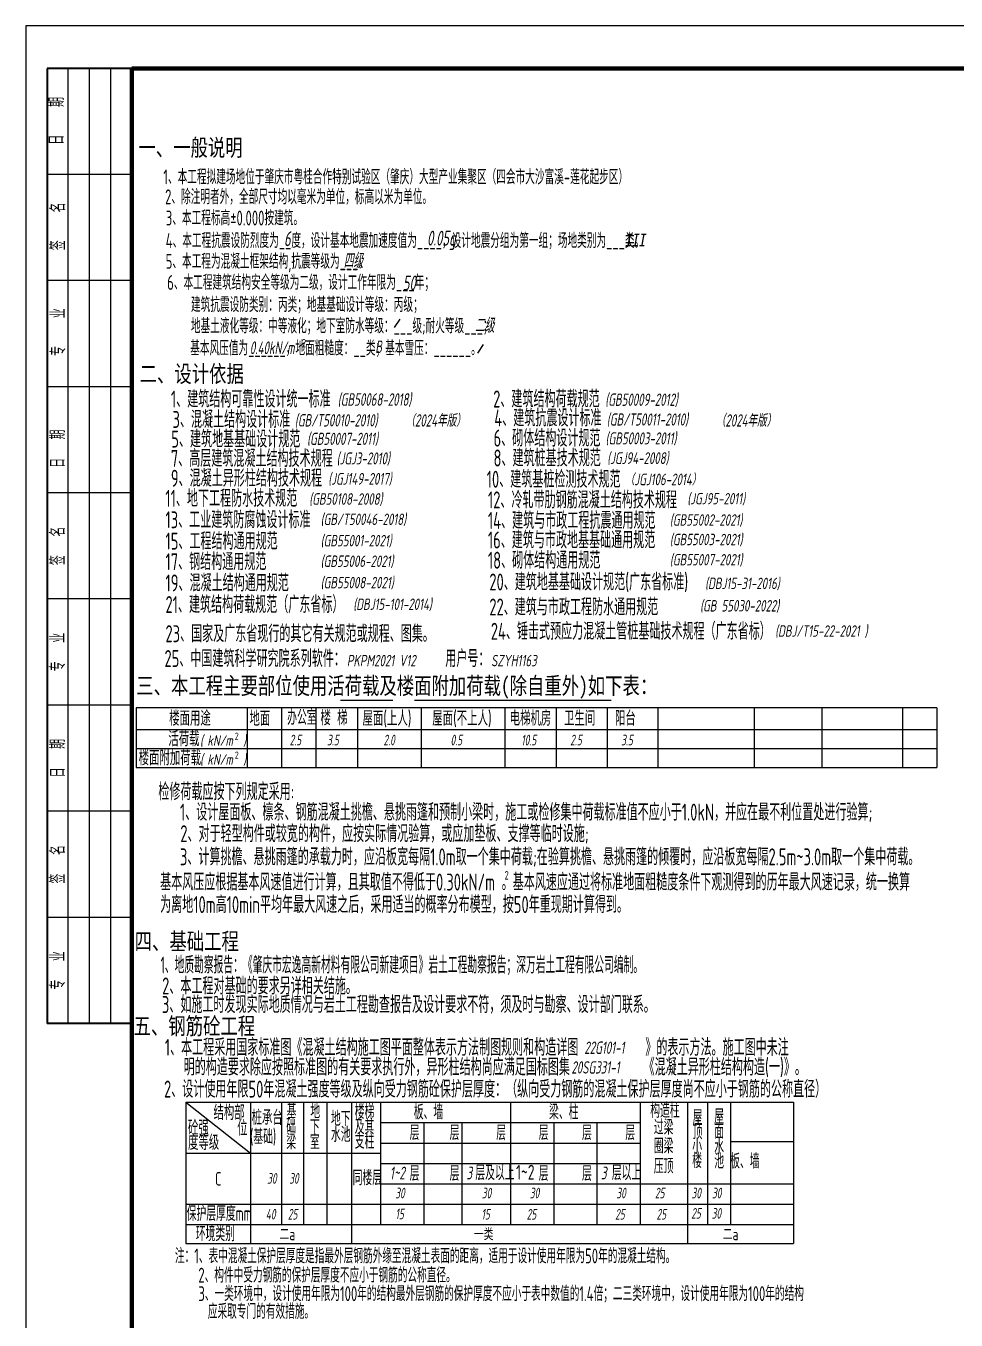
# Model space of a CAD drawing. Extents: x 3968514 to 5230306, y -516551 to -228246.
# Drawn here: x 4070255 to 4092173, y -330640 to -300153 of the extents above; entities that cross this region are included whole.
import ezdxf

# ---------------------------------------------------------------- set-up
doc = ezdxf.new("R2010")
doc.units = 0
doc.header["$LTSCALE"] = 1000
doc.header["$MEASUREMENT"] = 0
doc.layers.add('FRAME', color=3, linetype='Continuous', lineweight=18)
for name, color, linetype in [('PUB_TEXT', 7, 'Continuous'), ('PUB_TITLE', 4, 'Continuous'), ('表格', 3, 'Continuous')]:
    doc.layers.add(name, color=color, linetype=linetype)
doc.styles.add('DXFS', font='txt.shx', dxfattribs={"width": 0.7, "bigfont": 'dxfs.shx'})
doc.styles.add('TSSD_CHINA', font='tssdeng.shx', dxfattribs={"width": 0.7, "bigfont": 'tssdchn.shx'})
doc.styles.add('TSSD_Norm', font='tssdeng.shx', dxfattribs={"width": 0.7, "bigfont": 'hztxt.shx'})
doc.styles.add('TSSD_REIN', font='Tssdeng.shx', dxfattribs={"width": 0.7, "bigfont": 'hztxt.shx'})
doc.styles.add('宋体', font='', dxfattribs={"width": 0.8})
doc.styles.add('黑体', font='simhei.ttf', dxfattribs={"width": 0.8, "height": 0.2})
doc.styles.get('宋体').set_extended_font_data('SimSun')

# ---------------------------------------------------------------- blocks, each defined once
blk = doc.blocks.new('A$C0B803521')
at = {"layer": 'FRAME', "lineweight": 18}
for p, q in [((-100043, 93652), (-100043, 34252)), ((-15943, 93652), (-100043, 93652))]:
    blk.add_line(p, q, dxfattribs=at)
at = {"layer": 'FRAME', "lineweight": 35}
for p, q in [((-97543, 92652), (-99543, 92652)), ((-99543, 92652), (-99543, 70152))]:
    blk.add_line(p, q, dxfattribs=at)
at = {"layer": 'FRAME', "lineweight": 140}
for p, q in [((-97543, 92652), (-97543, 35252)), ((-16943, 92652), (-97543, 92652))]:
    blk.add_line(p, q, dxfattribs=at)
at = {"layer": 'FRAME', "lineweight": 18}
for points in [[(-99043, 70152), (-99043, 92652)], [(-98543, 70152), (-98543, 92652)], [(-98043, 70152), (-98043, 92652)], [(-97543, 90152), (-99543, 90152)], [(-97543, 87652), (-99543, 87652)], [(-97543, 85152), (-99543, 85152)], [(-97543, 82652), (-99543, 82652)], [(-97543, 80152), (-99543, 80152)], [(-97543, 77652), (-99543, 77652)], [(-97543, 75152), (-99543, 75152)], [(-97543, 72652), (-99543, 72652)]]:
    blk.add_lwpolyline(points, dxfattribs=at)
at = {"layer": 'FRAME', "lineweight": 35}
blk.add_lwpolyline([(-97543, 70152), (-99543, 70152)], dxfattribs=at)
at = {"layer": 'FRAME', "char_height": 350, "attachment_point": 5, "rotation": 90, "style": 'DXFS'}
for s, insert, width in [('日   期', (-99319, 91415), 1350.55), ('签   名   ', (-99289, 88930), 1430.08), ('专   业', (-99284, 86439), 1489.43), ('日  期', (-99293, 83691), 1132.5), ('签  名   ', (-99293, 81402), 1185), ('专  业', (-99293, 78902), 1132.5), ('日  期', (-99293, 76402), 1132.5), ('签  名   ', (-99293, 73902), 1185)]:
    blk.add_mtext(s, dxfattribs=dict(at, insert=insert, width=width))
at = {"layer": 'FRAME', "lineweight": 18, "insert": (-99293, 71402), "char_height": 350, "width": 1132.5, "attachment_point": 5, "rotation": 90, "style": 'DXFS'}
blk.add_mtext('专  业', dxfattribs=at)

msp = doc.modelspace()

# ---------------------------------------------------------------- linework, layer by layer
at = {"color": 0, "ltscale": 100}
msp.add_line((4086855.36209, -326435.1327), (4088342.39196, -326435.1327), dxfattribs=at)
at = {"layer": 'PUB_TEXT', "color": 4}
for p, q in [((4078936.44889, -307261.85255), (4079069.69817, -307062.19061)), ((4080903.5477, -307861.15164), (4081036.79698, -307661.4897))]:
    msp.add_line(p, q, dxfattribs=at)
at = {"layer": 'PUB_TEXT'}
msp.add_line((4074019.97573, -328836.47484), (4088342.39196, -328836.47484), dxfattribs=at)
at = {"layer": 'PUB_TITLE', "color": 4, "const_width": 35}
for points in [[(4077665.55358, -316040.26921), (4078902.49086, -316040.26921)], [(4079408.84242, -316040.26921), (4084046.69463, -316040.26921)]]:
    msp.add_lwpolyline(points, dxfattribs=at)
at = {"layer": '表格'}
for p, q in [((4072850.71571, -316216.53996), (4072850.71571, -317620.21561)), ((4091718.57373, -316216.53996), (4072850.71571, -316216.53996)), ((4075467.83378, -316216.53996), (4075467.83378, -317620.21561)), ((4076273.91192, -316216.53996), (4076273.91192, -317620.21561)), ((4077087.13363, -316216.53996), (4077087.13363, -317620.21561)), ((4078071.22956, -316216.53996), (4078071.22956, -317620.21561)), ((4079571.22956, -316216.53996), (4079571.22956, -317620.21561)), ((4081541.0292, -316216.53996), (4081541.0292, -317620.21561)), ((4082746.89809, -316216.53996), (4082746.89809, -317620.21561)), ((4083946.89809, -316216.53996), (4083946.89809, -317620.21561)), ((4085146.89809, -316216.53996), (4085146.89809, -317620.21561)), ((4087414.96735, -316216.53996), (4087414.96735, -317620.21561)), ((4089009.0761, -316216.53996), (4089009.0761, -317620.21561)), ((4090906.88541, -316216.53996), (4090906.88541, -317620.21561)), ((4091718.57373, -316216.53996), (4091718.57373, -317620.21561)), ((4072850.71571, -316726.53996), (4091718.57373, -316726.53996)), ((4072850.71571, -317173.21561), (4091718.57373, -317173.21561)), ((4072850.71571, -317620.21561), (4091718.57373, -317620.21561)), ((4074019.97573, -325508.54483), (4074019.97573, -328836.47484)), ((4074019.97573, -325508.54483), (4075549.97573, -326708.54483)), ((4074019.97573, -325508.54483), (4088342.39196, -325508.54483)), ((4075549.97573, -325508.54483), (4075549.97573, -328836.47484)), ((4076277.08926, -325508.54483), (4076277.08926, -328388.54483)), ((4076796.51096, -325508.54483), (4076796.51096, -328388.54483)), ((4077344.2028, -325508.54483), (4077344.2028, -328388.54483)), ((4077929.97573, -325508.54483), (4077929.97573, -328836.47484)), ((4078609.97573, -325508.54483), (4078609.97573, -328388.54483)), ((4081670.82573, -325508.54483), (4081670.82573, -328388.54483)), ((4084730.82573, -325508.54483), (4084730.82573, -328388.54483)), ((4085844.26419, -325508.54483), (4085844.26419, -328836.47484)), ((4086316.96162, -325508.54483), (4086316.96162, -328388.54483)), ((4086855.36209, -325508.54483), (4086855.36209, -328388.54483)), ((4088342.39196, -325508.54483), (4088342.39196, -328836.47484)), ((4078609.97573, -325988.54483), (4084730.82573, -325988.54483)), ((4079630.82573, -325988.54483), (4079630.82573, -328388.54483)), ((4080527.57474, -325988.54483), (4080527.57474, -328388.54483)), ((4082690.82573, -325988.54483), (4082690.82573, -328388.54483)), ((4083710.82573, -325988.54483), (4083710.82573, -328388.54483)), ((4078609.97573, -326468.54483), (4084730.82573, -326468.54483)), ((4074019.97573, -326708.54483), (4078609.97573, -326708.54483)), ((4078609.97573, -326948.54483), (4084730.82573, -326948.54483)), ((4078609.97573, -327428.54483), (4084730.82573, -327428.54483)), ((4084730.82573, -327426.24608), (4088342.39196, -327426.24608)), ((4074019.97573, -327908.54483), (4088342.39196, -327908.54483)), ((4074019.97573, -328388.54483), (4088342.39196, -328388.54483))]:
    msp.add_line(p, q, dxfattribs=at)

# ---------------------------------------------------------------- block references
msp.add_blockref('A$C0B803521', (4170297.64127, -393805.3043))

# ---------------------------------------------------------------- texts
at = {"layer": 'PUB_TEXT', "style": 'TSSD_Norm'}
for s, height, width, p in [('1、本工程拟建场地位于肇庆市粤桂合作特别试验区（肇庆）大型产业集聚区（四会市大沙富溪-莲花起步区）', 350, 0.65, (4073493.97568, -303886.72499)), ('2、除注明者外，全部尺寸均以毫米为单位，标高以米为单位。', 350, 0.65, (4073535.07635, -304354.87484)), ('3、%%145本工程标高%%P0.000按建筑。', 350, 0.65, (4073551.67687, -304854.78532)), ('4、本工程抗震设防烈度为__度，设计基本地震加速度值为____，设计地震分组为第一组；场地类别为___类。', 350, 0.65, (4073548.85955, -305386.11755)), ('5、本工程为混凝土框架结构,抗震等级为___。', 350, 0.65, (4073548.19029, -305876.0362)), ('6、本工程建筑结构安全等级为二级，设计工作年限为___年；', 350, 0.65, (4073583.31093, -306372.06217)), ('建筑抗震设防类别：丙类；地基基础设计等级：丙级；', 350, 0.65, (4074144.85866, -306895.32563)), ('地基土液化等级：中等液化；地下室防水等级：___级;耐火等级___；', 350, 0.65, (4074141.96297, -307396.00453)), ('基本风压值为______，地面粗糙度：__类；基本雪压：______。', 350, 0.65, (4074126.41688, -307919.15882)), ('1、建筑结构可靠性设计统一标准', 400, 0.65, (4073670.93982, -309144.64376)), ('2、建筑结构荷载规范', 400, 0.65, (4081265.1104, -309142.8877)), ('3、混凝土结构设计标准', 400, 0.65, (4073710.04287, -309624.00796)), ('4、建筑抗震设计标准', 400, 0.65, (4081291.84333, -309589.98368)), ('5、建筑地基基础设计规范', 400, 0.65, (4073680.55271, -310086.62988)), ('6、砌体结构设计规范', 400, 0.65, (4081273.95363, -310063.70597)), ('7、高层建筑混凝土结构技术规程', 400, 0.65, (4073669.52478, -310542.42628)), ('8、建筑桩基技术规范', 400, 0.65, (4081273.31154, -310532.63486)), ('9、混凝土异形柱结构技术规程', 400, 0.65, (4073670.31134, -311008.82715)), ('10、建筑基桩检测技术规范', 400, 0.65, (4081112.92077, -311033.19221)), ('11、地下工程防水技术规范', 400, 0.65, (4073541.25707, -311483.57158)), ('12、冷轧带肋钢筋混凝土结构技术规程 ', 400, 0.65, (4081142.13061, -311519.41732)), ('13、工业建筑防腐蚀设计标准', 400, 0.65, (4073543.79869, -311986.90071)), ('14、建筑与市政工程抗震通用规范', 400, 0.65, (4081140.29317, -312003.68638)), ('15、工程结构通用规范', 400, 0.65, (4073543.79869, -312490.844)), ('16、建筑与市政地基基础通用规范', 400, 0.65, (4081140.29317, -312463.4981)), ('17、钢结构通用规范', 400, 0.65, (4073543.79869, -312974.74436)), ('18、砌体结构通用规范', 400, 0.65, (4081140.29317, -312940.71655)), ('19、混凝土结构通用规范', 400, 0.65, (4073543.79869, -313475.63843)), ('20、建筑地基基础设计规范(广东省标准)   ', 400, 0.65, (4081175.17224, -313452.96388)), ('21、建筑结构荷载规范（广东省标）', 400, 0.65, (4073543.79869, -313984.97833)), ('22、建筑与市政工程防水通用规范', 400, 0.65, (4081175.17224, -314042.11846)), ('23、国家及广东省现行的其它有关规范或规程、图集。', 400, 0.65, (4073543.79869, -314671.8102)), ('24、锤击式预应力混凝土管桩基础技术规程（广东省标）', 400, 0.65, (4081209.21862, -314613.90489)), ('25、中国建筑科学研究院系列软件：               用户号：', 400, 0.65, (4073519.72519, -315256.58779)), ('检修荷载应按下列规定采用:', 400, 0.65, (4073374.99511, -318393.10025)), ('1、设计屋面板、檩条、钢筋混凝土挑檐、悬挑雨篷和预制小梁时，施工或检修集中荷载标准值不应小于1.0kN，并应在最不利位置处进行验算;', 400, 0.65, (4073884.99511, -318874.67095)), ('2、对于轻型构件或较宽的构件，应按实际情况验算，或应加垫板、支撑等临时设施;', 400, 0.65, (4073893.97268, -319381.24166)), ('3、计算挑檐、悬挑雨篷的承载力时，应沿板宽每隔1.0m取一个集中荷载;在验算挑檐、悬挑雨篷的倾覆时，应沿板宽每隔2.5m~3.0m取一个集中荷载。', 400, 0.65, (4073884.99511, -319927.70348)), ('基本风压应根据基本风速值进行计算，且其取值不得低于0.30kN/m 。基本风速应通过将标准地面粗糙度条件下观测得到的历年最大风速记录，统一换算', 400, 0.65, (4073417.98652, -320521.61921)), ('为离地10m高10min平均年最大风速之后，采用适当的概率分布模型，按50年重现期计算得到。', 400, 0.65, (4073417.98652, -321051.61921)), ('1、地质勘察报告：《肇庆市宏逸高新材料有限公司新建项目》岩土工程勘察报告；深万岩土工程有限公司编制。', 400, 0.5, (4073432.15719, -322475.70898)), ('2、本工程对基础的要求另详相关结施。', 400, 0.65, (4073465.36079, -322968.61882)), ('3、如施工时发现实际地质情况与岩土工程勘查报告及设计要求不符，须及时与勘察、设计部门联系。', 400, 0.65, (4073459.68505, -323407.21927)), ('1、本工程采用国家标准图《混凝土结构施工图平面整体表示方法制图规则和构造详图          》的表示方法。施工图中未注', 400, 0.65, (4073527.68833, -324415.23335)), ('明的构造要求除应按照标准图的有关要求执行外，异形柱结构尚应满足国标图集           《混凝土异形柱结构构造(一)》。', 400, 0.65, (4073973.01698, -324878.87508)), ('2、设计使用年限50年混凝土强度等级及纵向受力钢筋砼保护层厚度：（纵向受力钢筋的混凝土保护层厚度尚不应小于钢筋的公称直径）', 400, 0.65, (4073509.89322, -325398.73375)), ('结构部', 350, 0.7, (4074674.60066, -325925.0716)), ('基', 350, 0.6, (4076399.44304, -325889.94983)), ('地', 350, 0.6, (4076956.55154, -325889.94983)), ('楼梯', 350, 0.6, (4078002.7728, -325904.69528)), ('板、墙', 350, 0.6, (4079393.57945, -325913.99887)), (' 梁、柱', 350, 0.6, (4082454.42945, -325913.99887)), ('构造柱', 350, 0.6, (4084965.4817, -325875.78346)), ('砼强', 350, 0.7, (4074074.65009, -326283.28965)), ('桩承台', 350, 0.7, (4075572.17591, -326043.52558)), ('础', 350, 0.6, (4076390.51987, -326246.69764)), ('地下', 350, 0.6, (4077440.9179, -326066.49814)), ('及其', 350, 0.6, (4078002.7728, -326263.17965)), ('过梁', 350, 0.6, (4085050.57701, -326273.98185)), ('屋', 350, 0.6, (4085964.26241, -326037.39124)), ('屋', 350, 0.6, (4086473.0795, -326019.6727)), ('位', 350, 0.7, (4075231.83378, -326296.96845)), ('(基础)', 350, 0.6, (4075539.09215, -326495.11328)), ('下', 350, 0.6, (4076947.62836, -326264.22966)), ('水池', 350, 0.6, (4077442.24973, -326443.75733)), ('层', 350, 0.6, (4079297.0429, -326399.57246)), ('层', 350, 0.6, (4080239.42618, -326399.57246)), ('层', 350, 0.6, (4081337.0429, -326399.57246)), ('层', 350, 0.6, (4082338.74452, -326399.57246)), ('层', 350, 0.6, (4083358.74452, -326399.57246)), ('层', 350, 0.6, (4084378.74452, -326399.57246)), ('顶', 350, 0.6, (4085964.26241, -326387.39124)), ('面', 350, 0.6, (4086473.0795, -326369.6727)), ('度等级', 350, 0.7, (4074074.65009, -326631.87889)), ('梁  ', 350, 0.6, (4076390.51987, -326614.70506)), ('室', 350, 0.6, (4076947.62836, -326614.70506)), ('支柱', 350, 0.6, (4078002.7728, -326604.91278)), ('圈梁', 350, 0.6, (4085050.57701, -326713.24009)), ('小', 350, 0.6, (4085954.84071, -326719.65095)), ('水', 350, 0.6, (4086473.0795, -326728.51245)), ('楼', 350, 0.6, (4085954.84071, -327060.78946)), ('池', 350, 0.6, (4086473.0795, -327069.65095)), ('板、墙', 350, 0.6, (4086847.91042, -327069.65095)), ('同楼层', 350, 0.6, (4077953.27383, -327463.65802)), ('层', 350, 0.6, (4079297.0429, -327359.57246)), ('层', 350, 0.6, (4080239.42618, -327359.57246)), ('层及以上', 350, 0.6, (4080844.70734, -327343.78498)), ('层', 350, 0.6, (4082338.74452, -327359.57246)), ('层', 350, 0.6, (4083358.74452, -327359.57246)), ('层以上', 350, 0.6, (4084060.97338, -327343.78498)), ('压顶', 350, 0.6, (4085050.57701, -327187.91979)), ('C', 320, 0.690625, (4074709.99706, -327471.21102)), ('保护层厚度mm', 350, 0.6, (4074043.27168, -328303.94992)), ('环境类别', 350, 0.6, (4074257.76316, -328781.70722)), ('二a', 280, 0.74375, (4076232.69462, -328758.38712)), (' 一类', 280, 0.74375, (4080686.46213, -328758.38712)), ('二a', 280, 0.74375, (4086675.2959, -328758.38712)), ('注：1、表中混凝土保护层厚度是指最外层钢筋外缘至混凝土表面的距离，适用于设计使用年限为50年的混凝土结构。', 350, 0.65, (4073766.3254, -329302.99726)), ('    2、构件中受力钢筋的保护层厚度不应小于钢筋的公称直径。', 350, 0.65, (4073766.3254, -329756.20997)), ('    3、一类环境中，设计使用年限为100年的结构最外层钢筋的保护厚度不应小于表中数值的1.4倍；二三类环境中，设计使用年限为100年的结构', 350, 0.65, (4073766.3254, -330192.50091)), ('应采取专门的有效措施。', 350, 0.65, (4074542.29094, -330611.451))]:
    msp.add_text(s, height=height, rotation=360, dxfattribs=dict(at, width=width)).set_placement(p)
at = {"layer": 'PUB_TEXT', "color": 4, "oblique": 10}
for s, height, style, width, p in [('6', 350, 'TSSD_Norm', 0.65, (4076336.49234, -305343.22506)), ('0.05g', 350, 'TSSD_Norm', 0.65, (4079706.11002, -305328.51423)), ('III', 300, '宋体', 0.8, (4084358.3154, -305346.32515)), ('四级', 350, 'TSSD_Norm', 0.65, (4077742.37026, -305860.17286)), ('50', 350, 'TSSD_Norm', 0.65, (4079133.98851, -306383.70858)), ('二级', 350, 'TSSD_Norm', 0.65, (4080834.1344, -307384.79319)), ('0.40kN/m', 300, 'TSSD_Norm', 0.65, (4075530.67281, -307885.7588)), ('B', 295.44233, 'TSSD_Norm', 0.660027, (4078485.36357, -307861.38673)), (' (GB50068-2018)', 295.4423259, 'TSSD_Norm', 0.660027, (4077484.70283, -309102.21673)), ('(GB50009-2012)', 290.9538931, 'TSSD_Norm', 0.670209, (4083904.68886, -309104.20799)), ('(GB/T50010-2010) ', 290.9538931, 'TSSD_Norm', 0.670209, (4076592.66732, -309590.29029)), ('（2024年版）', 290.953893, 'TSSD_Norm', 0.670209, (4079197.4165, -309593.15373)), ('(GB/T50011-2010)', 286.5336497, 'TSSD_Norm', 0.680548, (4083943.28514, -309568.31451)), ('（2024年版）', 290.953893, 'TSSD_Norm', 0.670209, (4086512.774, -309593.15373)), ('(GB50007-2011) ', 286.5336497, 'TSSD_Norm', 0.680548, (4076880.15604, -310023.32939)), ('(GB50003-2011) ', 282.1805597, 'TSSD_Norm', 0.691047, (4083913.20842, -310010.95923)), ('(JGJ3-2010)', 282.1805597, 'TSSD_Norm', 0.691047, (4077577.34888, -310482.79108)), ('(JGJ94-2008)', 277.893603, 'TSSD_Norm', 0.701707, (4083951.64227, -310474.39923)), ('(JGJ149-2017) ', 277.893603, 'TSSD_Norm', 0.701707, (4077378.65783, -310961.48506)), ('（JGJ106-2014）', 273.6717747, 'TSSD_Norm', 0.712532, (4084367.68866, -310974.04109)), ('(GB50108-2008)', 273.6717747, 'TSSD_Norm', 0.712532, (4076930.99795, -311435.00063)), ('(JGJ95-2011) ', 265.419561, 'TSSD_Norm', 0.734686, (4085840.32367, -311422.66826)), ('(GB/T50046-2018) ', 269.5140855, 'TSSD_Norm', 0.723524, (4077200.56082, -311910.40019)), ('(GB55002-2021) ', 269.5140855, 'TSSD_Norm', 0.723524, (4085429.05216, -311927.18587)), ('(GB55001-2021) ', 269.5140855, 'TSSD_Norm', 0.723524, (4077200.56082, -312414.34349)), ('(GB55003-2021) ', 269.5140855, 'TSSD_Norm', 0.723524, (4085429.05216, -312386.99759)), ('(GB55006-2021) ', 269.5140855, 'TSSD_Norm', 0.723524, (4077200.56082, -312898.24384)), ('(GB55007-2021) ', 269.5140855, 'TSSD_Norm', 0.723524, (4085429.05216, -312864.21603)), ('(GB55008-2021) ', 269.5140855, 'TSSD_Norm', 0.723524, (4077200.56082, -313402.09212)), (' (DBJ15-31-2016) ', 269.5140855, 'TSSD_Norm', 0.723524, (4086140.29162, -313421.05434)), ('(DBJ15-101-2014) ', 269.5140855, 'TSSD_Norm', 0.723524, (4077968.96915, -313911.43202)), ('(GB 55030-2022)', 269.5140855, 'TSSD_Norm', 0.723524, (4086140.29162, -313948.35058)), ('(DBJ/T15-22-2021 ) ', 269.5140855, 'TSSD_Norm', 0.723524, (4087908.38908, -314543.06821)), ('PKPM2021 V12               SZYH1163', 269.5140855, 'TSSD_Norm', 0.723524, (4077818.44098, -315239.48315)), ('22G101-1', 290.953893, 'TSSD_Norm', 0.670209, (4083412.92352, -324368.93119)), ('20SG331-1', 290.953893, 'TSSD_Norm', 0.670209, (4083108.96888, -324832.96392)), ('1~2', 300, 'TSSD_Norm', 0.670209, (4078828.16623, -327324.86172)), ('3', 300, 'TSSD_Norm', 0.670209, (4080635.17014, -327324.86172)), ('3', 300, 'TSSD_Norm', 0.670209, (4083802.95692, -327324.86172)), ('30', 250, 'TSSD_Norm', 0.670209, (4075940.72789, -327426.47997)), ('30', 250, 'TSSD_Norm', 0.670209, (4076460.14959, -327426.47997)), ('30', 250, 'TSSD_Norm', 0.670209, (4078958.63219, -327771.69136)), ('30', 250, 'TSSD_Norm', 0.670209, (4080998.63219, -327771.69136)), ('30', 250, 'TSSD_Norm', 0.670209, (4082128.13014, -327771.69136)), ('30', 250, 'TSSD_Norm', 0.670209, (4084168.13014, -327771.69136)), ('25', 250, 'TSSD_Norm', 0.670209, (4085076.12086, -327771.69136)), ('30', 250, 'TSSD_Norm', 0.670209, (4085938.91341, -327771.69136)), ('30', 250, 'TSSD_Norm', 0.670209, (4086421.35755, -327771.69136)), ('40', 250, 'TSSD_Norm', 0.670209, (4075907.89209, -328270.44422)), ('25', 250, 'TSSD_Norm', 0.670209, (4076427.31379, -328270.44422)), ('15', 250, 'TSSD_Norm', 0.670209, (4078962.58705, -328263.33445)), ('15', 250, 'TSSD_Norm', 0.670209, (4080988.5551, -328270.44422)), ('25', 250, 'TSSD_Norm', 0.670209, (4082054.86071, -328273.12304)), ('25', 250, 'TSSD_Norm', 0.670209, (4084138.70468, -328273.12304)), ('25', 250, 'TSSD_Norm', 0.670209, (4085114.63854, -328270.44422)), ('25', 250, 'TSSD_Norm', 0.670209, (4085931.55624, -328250.45026)), ('30', 250, 'TSSD_Norm', 0.670209, (4086414.00038, -328250.45026))]:
    msp.add_text(s, height=height, rotation=360, dxfattribs=dict(at, style=style, width=width)).set_placement(p)
at = {"layer": 'PUB_TEXT', "color": 4, "style": 'TSSD_CHINA'}
for s, height, width, p in [('2', 200, 0.65, (4076760.84003, -307726.68769)), ('2', 200, 0.65, (4081535.5229, -320262.11881)), ('1~2', 350, 0.7, (4081803.6232, -327331.56224))]:
    msp.add_text(s, height=height, rotation=360, dxfattribs=dict(at, width=width)).set_placement(p)
at = {"layer": 'PUB_TEXT'}
for s, style, width, p in [('楼面用途', 'TSSD_Norm', 0.7, (4073630.92281, -316638.9343)), ('地面', 'TSSD_Norm', 0.7, (4075522.00267, -316643.68267)), ('办公室', 'TSSD_REIN', 0.6, (4076411.84166, -316618.88169)), ('楼 梯', 'TSSD_Norm', 0.7, (4077196.23401, -316628.10582)), ('屋面(上人)', 'TSSD_Norm', 0.7, (4078184.96579, -316640.75985)), ('屋面(不上人)', 'TSSD_Norm', 0.7, (4079830.09634, -316639.55524)), ('电梯机房', 'TSSD_Norm', 0.7, (4081653.21846, -316639.55524)), ('卫生间', 'TSSD_Norm', 0.7, (4082934.11867, -316639.55524)), ('阳台', 'TSSD_Norm', 0.7, (4084134.11867, -316639.55524)), ('活荷载', 'TSSD_Norm', 0.7, (4073609.95746, -317124.35438)), ('楼面附加荷载', 'TSSD_Norm', 0.7, (4072911.8171, -317571.03003))]:
    msp.add_text(s, height=350, dxfattribs=dict(at, style=style, width=width)).set_placement(p)
at = {"layer": 'PUB_TEXT', "color": 4, "style": 'TSSD_Norm', "oblique": 11.719417721, "width": 0.776503}
for s, p in [('(        )', (4074358.00191, -317112.23452)), ('kN/m', (4074528.9035, -317112.23452)), ('(        )', (4074358.00191, -317558.91017)), ('kN/m', (4074528.9035, -317558.91017))]:
    msp.add_text(s, height=251.125977, dxfattribs=at).set_placement(p)
at = {"layer": 'PUB_TEXT', "color": 4, "style": 'TSSD_CHINA', "width": 0.764706}
for p in [(4075175.52836, -316971.54227), (4075175.52836, -317418.21792)]:
    msp.add_text('2', height=170, dxfattribs=at).set_placement(p)
at = {"layer": 'PUB_TEXT', "style": 'TSSD_Norm', "oblique": 10, "width": 0.670209}
for s, p in [('2.5', (4076468.45304, -317100.92218)), ('3.5', (4077350.96381, -317100.92218)), ('2.0', (4078680.92376, -317100.92218)), ('0.5', (4080260.36586, -317100.92218)), ('10.5', (4081926.85982, -317100.92218)), ('2.5', (4083080.25066, -317100.92218)), ('3.5', (4084280.25066, -317100.92218))]:
    msp.add_text(s, height=250, dxfattribs=at).set_placement(p)
at = {"layer": 'PUB_TITLE', "style": '黑体', "width": 0.75}
for s, p in [('一、一般说明', (4072906.41363, -303219.86304)), ('二、设计依据', (4072934.35966, -308548.5222)), ('三、本工程主要部位使用活荷载及楼面附加荷载(除自重外)如下表：', (4072855.66465, -315896.24907)), ('四、基础工程', (4072817.38129, -321916.77576)), ('五、钢筋砼工程', (4072791.77736, -323911.35943))]:
    msp.add_text(s, height=400, rotation=360, dxfattribs=at).set_placement(p)

doc.saveas('drawing.dxf')
